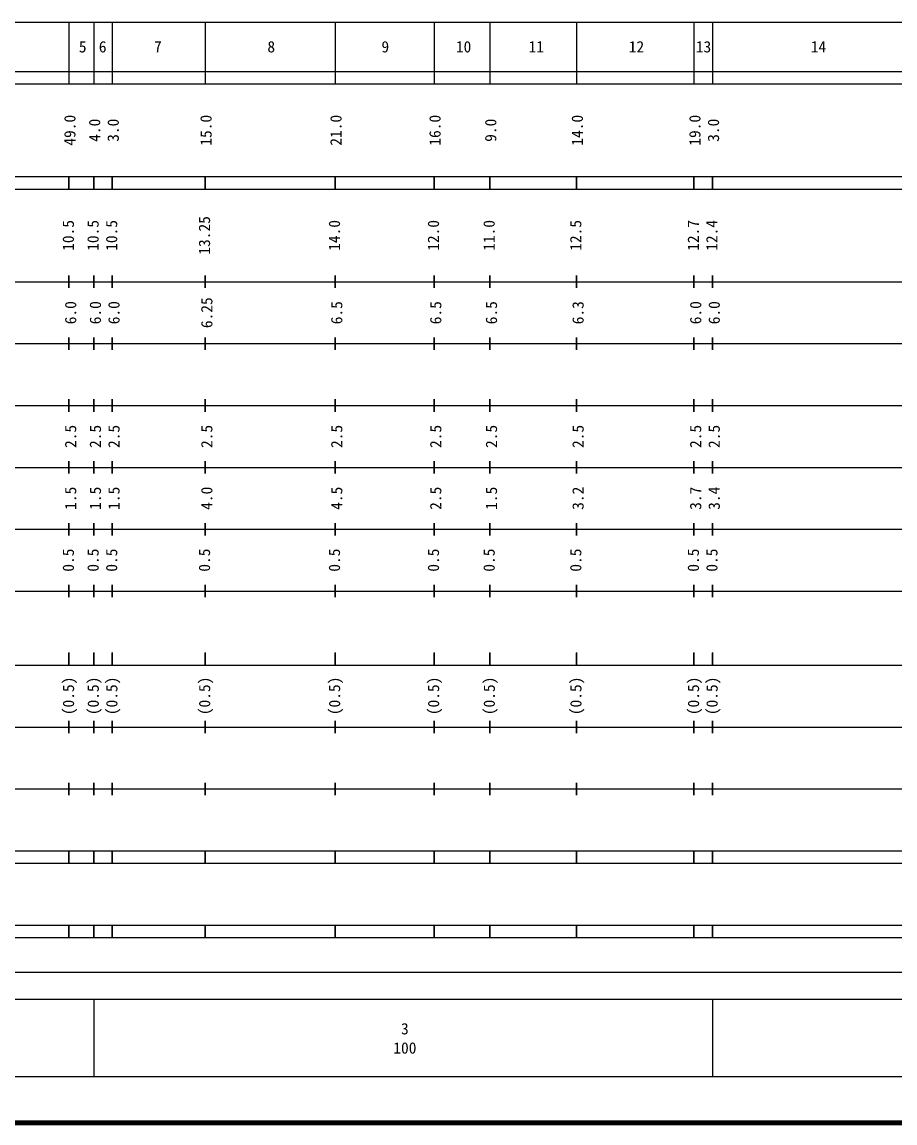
# Model space of a CAD drawing. Units: millimetres on the paper, enlarged 1000 times. Extents: x 40000 to 680000, y 20000 to 380000.
# Drawn here: x 256422 to 397487, y 20000 to 198000 of the extents above; entities that cross this region are included whole.
import ezdxf
from ezdxf.enums import TextEntityAlignment as Align

# ---------------------------------------------------------------- set-up
doc = ezdxf.new("R2010")
doc.units = ezdxf.units.MM
doc.header["$LTSCALE"] = 1000
doc.layers.add('M-TTL', color=2, linetype='Continuous', lineweight=140)
doc.layers.add('M-TTL-BAND', color=7, linetype='Continuous', lineweight=25)
doc.styles.add('ＭＳ ゴシック', font='')
doc.styles.get('ＭＳ ゴシック').set_extended_font_data('MS Gothic')

msp = doc.modelspace()

# ---------------------------------------------------------------- linework, layer by layer
at = {"layer": 'M-TTL'}
msp.add_line((40000, 20000), (680000, 20000), dxfattribs=at)
at = {"layer": 'M-TTL-BAND'}
for p, q in [((68000, 198000), (579000, 198000)), ((264000, 198000), (264000, 188000)), ((264000, 198000), (264000, 188000)), ((268000, 198000), (268000, 188000)), ((268000, 198000), (268000, 188000)), ((271000, 198000), (271000, 188000)), ((271000, 198000), (271000, 188000)), ((286000, 198000), (286000, 188000)), ((286000, 198000), (286000, 188000)), ((307000, 198000), (307000, 188000)), ((307000, 198000), (307000, 188000)), ((323000, 198000), (323000, 188000)), ((323000, 198000), (323000, 188000)), ((332000, 198000), (332000, 188000)), ((332000, 198000), (332000, 188000)), ((346000, 198000), (346000, 188000)), ((346000, 198000), (346000, 188000)), ((365000, 198000), (365000, 188000)), ((365000, 198000), (365000, 188000)), ((368000, 198000), (368000, 188000)), ((368000, 198000), (368000, 188000)), ((40000, 190000), (579000, 190000)), ((40000, 188000), (579000, 188000)), ((40000, 173000), (579000, 173000)), ((264000, 173000), (264000, 171000)), ((264000, 171000), (264000, 173000)), ((268000, 173000), (268000, 171000)), ((268000, 171000), (268000, 173000)), ((271000, 173000), (271000, 171000)), ((271000, 171000), (271000, 173000)), ((286000, 173000), (286000, 171000)), ((286000, 171000), (286000, 173000)), ((307000, 173000), (307000, 171000)), ((307000, 171000), (307000, 173000)), ((323000, 173000), (323000, 171000)), ((323000, 171000), (323000, 173000)), ((332000, 173000), (332000, 171000)), ((332000, 171000), (332000, 173000)), ((346000, 173000), (346000, 171000)), ((346000, 171000), (346000, 173000)), ((365000, 173000), (365000, 171000)), ((365000, 171000), (365000, 173000)), ((368000, 173000), (368000, 171000)), ((368000, 171000), (368000, 173000)), ((40000, 171000), (579000, 171000)), ((264000, 157000), (264000, 155000)), ((264000, 155000), (264000, 157000)), ((268000, 157000), (268000, 155000)), ((268000, 155000), (268000, 157000)), ((271000, 157000), (271000, 155000)), ((271000, 155000), (271000, 157000)), ((286000, 157000), (286000, 155000)), ((286000, 155000), (286000, 157000)), ((307000, 157000), (307000, 155000)), ((307000, 155000), (307000, 157000)), ((323000, 157000), (323000, 155000)), ((323000, 155000), (323000, 157000)), ((332000, 157000), (332000, 155000)), ((332000, 155000), (332000, 157000)), ((346000, 157000), (346000, 155000)), ((346000, 155000), (346000, 157000)), ((365000, 157000), (365000, 155000)), ((365000, 155000), (365000, 157000)), ((368000, 157000), (368000, 155000)), ((368000, 155000), (368000, 157000)), ((40000, 156000), (579000, 156000)), ((46000, 146000), (579000, 146000)), ((264000, 147000), (264000, 145000)), ((264000, 145000), (264000, 147000)), ((268000, 147000), (268000, 145000)), ((268000, 145000), (268000, 147000)), ((271000, 147000), (271000, 145000)), ((271000, 145000), (271000, 147000)), ((286000, 147000), (286000, 145000)), ((286000, 145000), (286000, 147000)), ((307000, 147000), (307000, 145000)), ((307000, 145000), (307000, 147000)), ((323000, 147000), (323000, 145000)), ((323000, 145000), (323000, 147000)), ((332000, 147000), (332000, 145000)), ((332000, 145000), (332000, 147000)), ((346000, 147000), (346000, 145000)), ((346000, 145000), (346000, 147000)), ((365000, 147000), (365000, 145000)), ((365000, 145000), (365000, 147000)), ((368000, 147000), (368000, 145000)), ((368000, 145000), (368000, 147000)), ((52000, 136000), (579000, 136000)), ((264000, 137000), (264000, 135000)), ((264000, 135000), (264000, 137000)), ((268000, 137000), (268000, 135000)), ((268000, 135000), (268000, 137000)), ((271000, 137000), (271000, 135000)), ((271000, 135000), (271000, 137000)), ((286000, 137000), (286000, 135000)), ((286000, 135000), (286000, 137000)), ((307000, 137000), (307000, 135000)), ((307000, 135000), (307000, 137000)), ((323000, 137000), (323000, 135000)), ((323000, 135000), (323000, 137000)), ((332000, 137000), (332000, 135000)), ((332000, 135000), (332000, 137000)), ((346000, 137000), (346000, 135000)), ((346000, 135000), (346000, 137000)), ((365000, 137000), (365000, 135000)), ((365000, 135000), (365000, 137000)), ((368000, 137000), (368000, 135000)), ((368000, 135000), (368000, 137000)), ((264000, 127000), (264000, 125000)), ((264000, 125000), (264000, 127000)), ((268000, 127000), (268000, 125000)), ((268000, 125000), (268000, 127000)), ((271000, 127000), (271000, 125000)), ((271000, 125000), (271000, 127000)), ((286000, 127000), (286000, 125000)), ((286000, 125000), (286000, 127000)), ((307000, 127000), (307000, 125000)), ((307000, 125000), (307000, 127000)), ((323000, 127000), (323000, 125000)), ((323000, 125000), (323000, 127000)), ((332000, 127000), (332000, 125000)), ((332000, 125000), (332000, 127000)), ((346000, 127000), (346000, 125000)), ((346000, 125000), (346000, 127000)), ((365000, 127000), (365000, 125000)), ((365000, 125000), (365000, 127000)), ((368000, 127000), (368000, 125000)), ((368000, 125000), (368000, 127000)), ((46000, 126000), (579000, 126000)), ((52000, 116000), (579000, 116000)), ((264000, 117000), (264000, 115000)), ((264000, 115000), (264000, 117000)), ((268000, 117000), (268000, 115000)), ((268000, 115000), (268000, 117000)), ((271000, 117000), (271000, 115000)), ((271000, 115000), (271000, 117000)), ((286000, 117000), (286000, 115000)), ((286000, 115000), (286000, 117000)), ((307000, 117000), (307000, 115000)), ((307000, 115000), (307000, 117000)), ((323000, 117000), (323000, 115000)), ((323000, 115000), (323000, 117000)), ((332000, 117000), (332000, 115000)), ((332000, 115000), (332000, 117000)), ((346000, 117000), (346000, 115000)), ((346000, 115000), (346000, 117000)), ((365000, 117000), (365000, 115000)), ((365000, 115000), (365000, 117000)), ((368000, 117000), (368000, 115000)), ((368000, 115000), (368000, 117000)), ((264000, 107000), (264000, 105000)), ((264000, 105000), (264000, 107000)), ((268000, 107000), (268000, 105000)), ((268000, 105000), (268000, 107000)), ((271000, 107000), (271000, 105000)), ((271000, 105000), (271000, 107000)), ((286000, 107000), (286000, 105000)), ((286000, 105000), (286000, 107000)), ((307000, 107000), (307000, 105000)), ((307000, 105000), (307000, 107000)), ((323000, 107000), (323000, 105000)), ((323000, 105000), (323000, 107000)), ((332000, 107000), (332000, 105000)), ((332000, 105000), (332000, 107000)), ((346000, 107000), (346000, 105000)), ((346000, 105000), (346000, 107000)), ((365000, 107000), (365000, 105000)), ((365000, 105000), (365000, 107000)), ((368000, 107000), (368000, 105000)), ((368000, 105000), (368000, 107000)), ((46000, 106000), (579000, 106000)), ((264000, 96046), (264000, 94046)), ((264000, 94000), (264000, 96000)), ((268000, 96046), (268000, 94046)), ((268000, 94000), (268000, 96000)), ((271000, 96046), (271000, 94046)), ((271000, 94000), (271000, 96000)), ((286000, 96046), (286000, 94046)), ((286000, 94000), (286000, 96000)), ((307000, 96046), (307000, 94046)), ((307000, 94000), (307000, 96000)), ((323000, 96046), (323000, 94046)), ((323000, 94000), (323000, 96000)), ((332000, 96046), (332000, 94046)), ((332000, 94000), (332000, 96000)), ((346000, 96046), (346000, 94046)), ((346000, 94000), (346000, 96000)), ((365000, 96046), (365000, 94046)), ((365000, 94000), (365000, 96000)), ((368000, 96046), (368000, 94046)), ((368000, 94000), (368000, 96000)), ((40000, 94000), (579000, 94000)), ((49000, 84000), (579000, 84000)), ((264000, 85000), (264000, 83000)), ((264000, 83000), (264000, 85000)), ((268000, 85000), (268000, 83000)), ((268000, 83000), (268000, 85000)), ((271000, 85000), (271000, 83000)), ((271000, 83000), (271000, 85000)), ((286000, 85000), (286000, 83000)), ((286000, 83000), (286000, 85000)), ((307000, 85000), (307000, 83000)), ((307000, 83000), (307000, 85000)), ((323000, 85000), (323000, 83000)), ((323000, 83000), (323000, 85000)), ((332000, 85000), (332000, 83000)), ((332000, 83000), (332000, 85000)), ((346000, 85000), (346000, 83000)), ((346000, 83000), (346000, 85000)), ((365000, 85000), (365000, 83000)), ((365000, 83000), (365000, 85000)), ((368000, 85000), (368000, 83000)), ((368000, 83000), (368000, 85000)), ((264000, 75000), (264000, 73000)), ((264000, 73000), (264000, 75000)), ((268000, 75000), (268000, 73000)), ((268000, 73000), (268000, 75000)), ((271000, 75000), (271000, 73000)), ((271000, 73000), (271000, 75000)), ((286000, 75000), (286000, 73000)), ((286000, 73000), (286000, 75000)), ((307000, 75000), (307000, 73000)), ((307000, 73000), (307000, 75000)), ((323000, 75000), (323000, 73000)), ((323000, 73000), (323000, 75000)), ((332000, 75000), (332000, 73000)), ((332000, 73000), (332000, 75000)), ((346000, 75000), (346000, 73000)), ((346000, 73000), (346000, 75000)), ((365000, 75000), (365000, 73000)), ((365000, 73000), (365000, 75000)), ((368000, 75000), (368000, 73000)), ((368000, 73000), (368000, 75000)), ((40000, 74000), (579000, 74000)), ((40000, 64000), (579000, 64000)), ((264000, 64046), (264000, 62046)), ((264000, 62000), (264000, 64000)), ((268000, 64046), (268000, 62046)), ((268000, 62000), (268000, 64000)), ((271000, 64046), (271000, 62046)), ((271000, 62000), (271000, 64000)), ((286000, 64046), (286000, 62046)), ((286000, 62000), (286000, 64000)), ((307000, 64046), (307000, 62046)), ((307000, 62000), (307000, 64000)), ((323000, 64046), (323000, 62046)), ((323000, 62000), (323000, 64000)), ((332000, 64046), (332000, 62046)), ((332000, 62000), (332000, 64000)), ((346000, 64046), (346000, 62046)), ((346000, 62000), (346000, 64000)), ((365000, 64046), (365000, 62046)), ((365000, 62000), (365000, 64000)), ((368000, 64046), (368000, 62046)), ((368000, 62000), (368000, 64000)), ((40000, 62000), (579000, 62000)), ((40000, 52000), (579000, 52000)), ((264000, 52046), (264000, 50046)), ((264000, 50000), (264000, 52000)), ((268000, 52046), (268000, 50046)), ((268000, 50000), (268000, 52000)), ((271000, 52046), (271000, 50046)), ((271000, 50000), (271000, 52000)), ((286000, 52046), (286000, 50046)), ((286000, 50000), (286000, 52000)), ((307000, 52046), (307000, 50046)), ((307000, 50000), (307000, 52000)), ((323000, 52046), (323000, 50046)), ((323000, 50000), (323000, 52000)), ((332000, 52046), (332000, 50046)), ((332000, 50000), (332000, 52000)), ((346000, 52046), (346000, 50046)), ((346000, 50000), (346000, 52000)), ((365000, 52046), (365000, 50046)), ((365000, 50000), (365000, 52000)), ((368000, 52046), (368000, 50046)), ((368000, 50000), (368000, 52000)), ((40000, 50000), (579000, 50000)), ((70885, 44406), (530717, 44406)), ((40000, 40000), (579000, 40000)), ((268000, 40000), (268000, 27500)), ((368000, 40000), (368000, 27500)), ((68000, 27500), (579000, 27500))]:
    msp.add_line(p, q, dxfattribs=at)

# ---------------------------------------------------------------- texts
at = {"layer": 'M-TTL-BAND', "style": 'ＭＳ ゴシック'}
for s, p in [('5', (266223, 194000)), ('6', (269451, 194000)), ('7', (278380, 194000)), ('8', (296695, 194000)), ('9', (315126, 194000)), ('10', (327778, 194000)), ('11', (339517, 194000)), ('12', (355713, 194000)), ('13', (366548, 194000)), ('14', (385135, 194000)), ('3', (318288, 35238)), ('100', (318288, 32131))]:
    msp.add_text(s, height=1833, dxfattribs=at).set_placement(p, align=Align.MIDDLE_CENTER)
for s, p in [('49.0', (264146, 180500)), ('4.0', (268146, 180500)), ('3.0', (271146, 180500)), ('15.0', (286146, 180500)), ('21.0', (307146, 180500)), ('16.0', (323146, 180500)), ('9.0', (332146, 180500)), ('14.0', (346146, 180500)), ('19.0', (365146, 180500)), ('3.0', (368146, 180500)), ('10.5', (263890, 163500)), ('10.5', (267890, 163500)), ('10.5', (270890, 163500)), ('13.25', (285890, 163500)), ('14.0', (306890, 163500)), ('12.0', (322890, 163500)), ('11.0', (331890, 163500)), ('12.5', (345890, 163500)), ('12.7', (364890, 163500)), ('12.4', (367890, 163500)), ('6.25', (286265, 151000)), ('6.0', (264265, 151000)), ('6.0', (268265, 151000)), ('6.0', (271265, 151000)), ('6.5', (307265, 151000)), ('6.5', (323265, 151000)), ('6.5', (332265, 151000)), ('6.3', (346265, 151000)), ('6.0', (365265, 151000)), ('6.0', (368265, 151000)), ('2.5', (264265, 131000)), ('2.5', (268265, 131000)), ('2.5', (271265, 131000)), ('2.5', (286265, 131000)), ('2.5', (307265, 131000)), ('2.5', (323265, 131000)), ('2.5', (332265, 131000)), ('2.5', (346265, 131000)), ('2.5', (365265, 131000)), ('2.5', (368265, 131000)), ('1.5', (264265, 121000)), ('1.5', (268265, 121000)), ('1.5', (271265, 121000)), ('4.0', (286265, 121000)), ('4.5', (307265, 121000)), ('2.5', (323265, 121000)), ('1.5', (332265, 121000)), ('3.2', (346265, 121000)), ('3.7', (365265, 121000)), ('3.4', (368265, 121000)), ('0.5', (263890, 111000)), ('0.5', (267890, 111000)), ('0.5', (270890, 111000)), ('0.5', (285890, 111000)), ('0.5', (306890, 111000)), ('0.5', (322890, 111000)), ('0.5', (331890, 111000)), ('0.5', (345890, 111000)), ('0.5', (364890, 111000)), ('0.5', (367890, 111000)), ('(0.5)', (263916, 89046)), ('(0.5)', (267916, 89046)), ('(0.5)', (270916, 89046)), ('(0.5)', (285916, 89046)), ('(0.5)', (306916, 89046)), ('(0.5)', (322916, 89046)), ('(0.5)', (331916, 89046)), ('(0.5)', (345916, 89046)), ('(0.5)', (364916, 89046)), ('(0.5)', (367916, 89046))]:
    msp.add_text(s, height=1833, rotation=90, dxfattribs=at).set_placement(p, align=Align.MIDDLE_CENTER)

doc.saveas('drawing.dxf')
